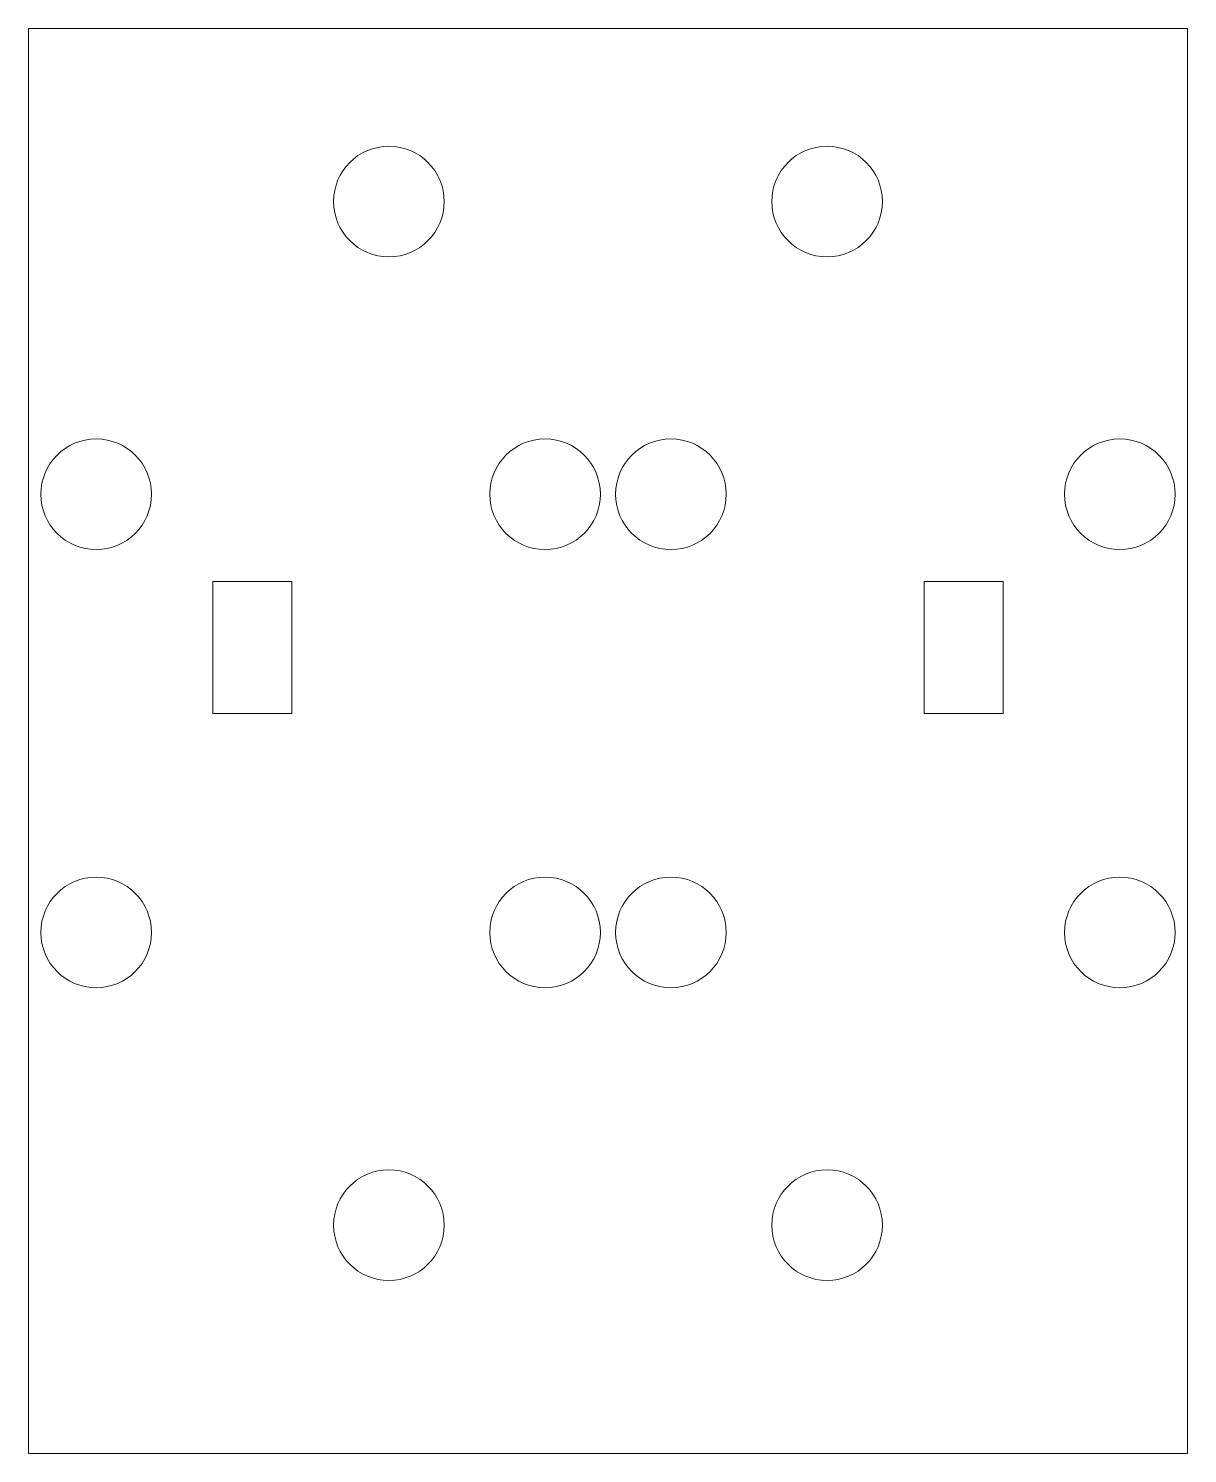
# Model space of a CAD drawing. Header units: millimetres. Extents: x -22 to 22, y -28.1 to 26.
import ezdxf

# ---------------------------------------------------------------- set-up
doc = ezdxf.new("R2010")
doc.units = ezdxf.units.MM

msp = doc.modelspace()

# ---------------------------------------------------------------- linework, layer by layer
at = {"color": 7, "linetype": 'Continuous', "lineweight": 15}
for p, q in [((-22, 26), (-22, -28.1)), ((-22, 26), (22, 26)), ((22, -28.1), (22, 26)), ((-12, 5), (-15, 5)), ((-15, 5), (-15, 0)), ((-12, 0), (-12, 5)), ((15, 5), (12, 5)), ((12, 5), (12, 0)), ((15, 0), (15, 5)), ((-15, 0), (-12, 0)), ((12, 0), (15, 0)), ((-22, -28.1), (22, -28.1))]:
    msp.add_line(p, q, dxfattribs=at)
for centre in [(-8.3185, 19.431), (8.3185, 19.431), (-19.431, 8.3185), (-2.388, 8.3185), (2.388, 8.3185), (19.431, 8.3185), (-19.431, -8.3185), (-2.388, -8.3185), (2.388, -8.3185), (19.431, -8.3185), (-8.3185, -19.431), (8.3185, -19.431)]:
    msp.add_circle(centre, 2.1, dxfattribs=at)

doc.saveas('drawing.dxf')
